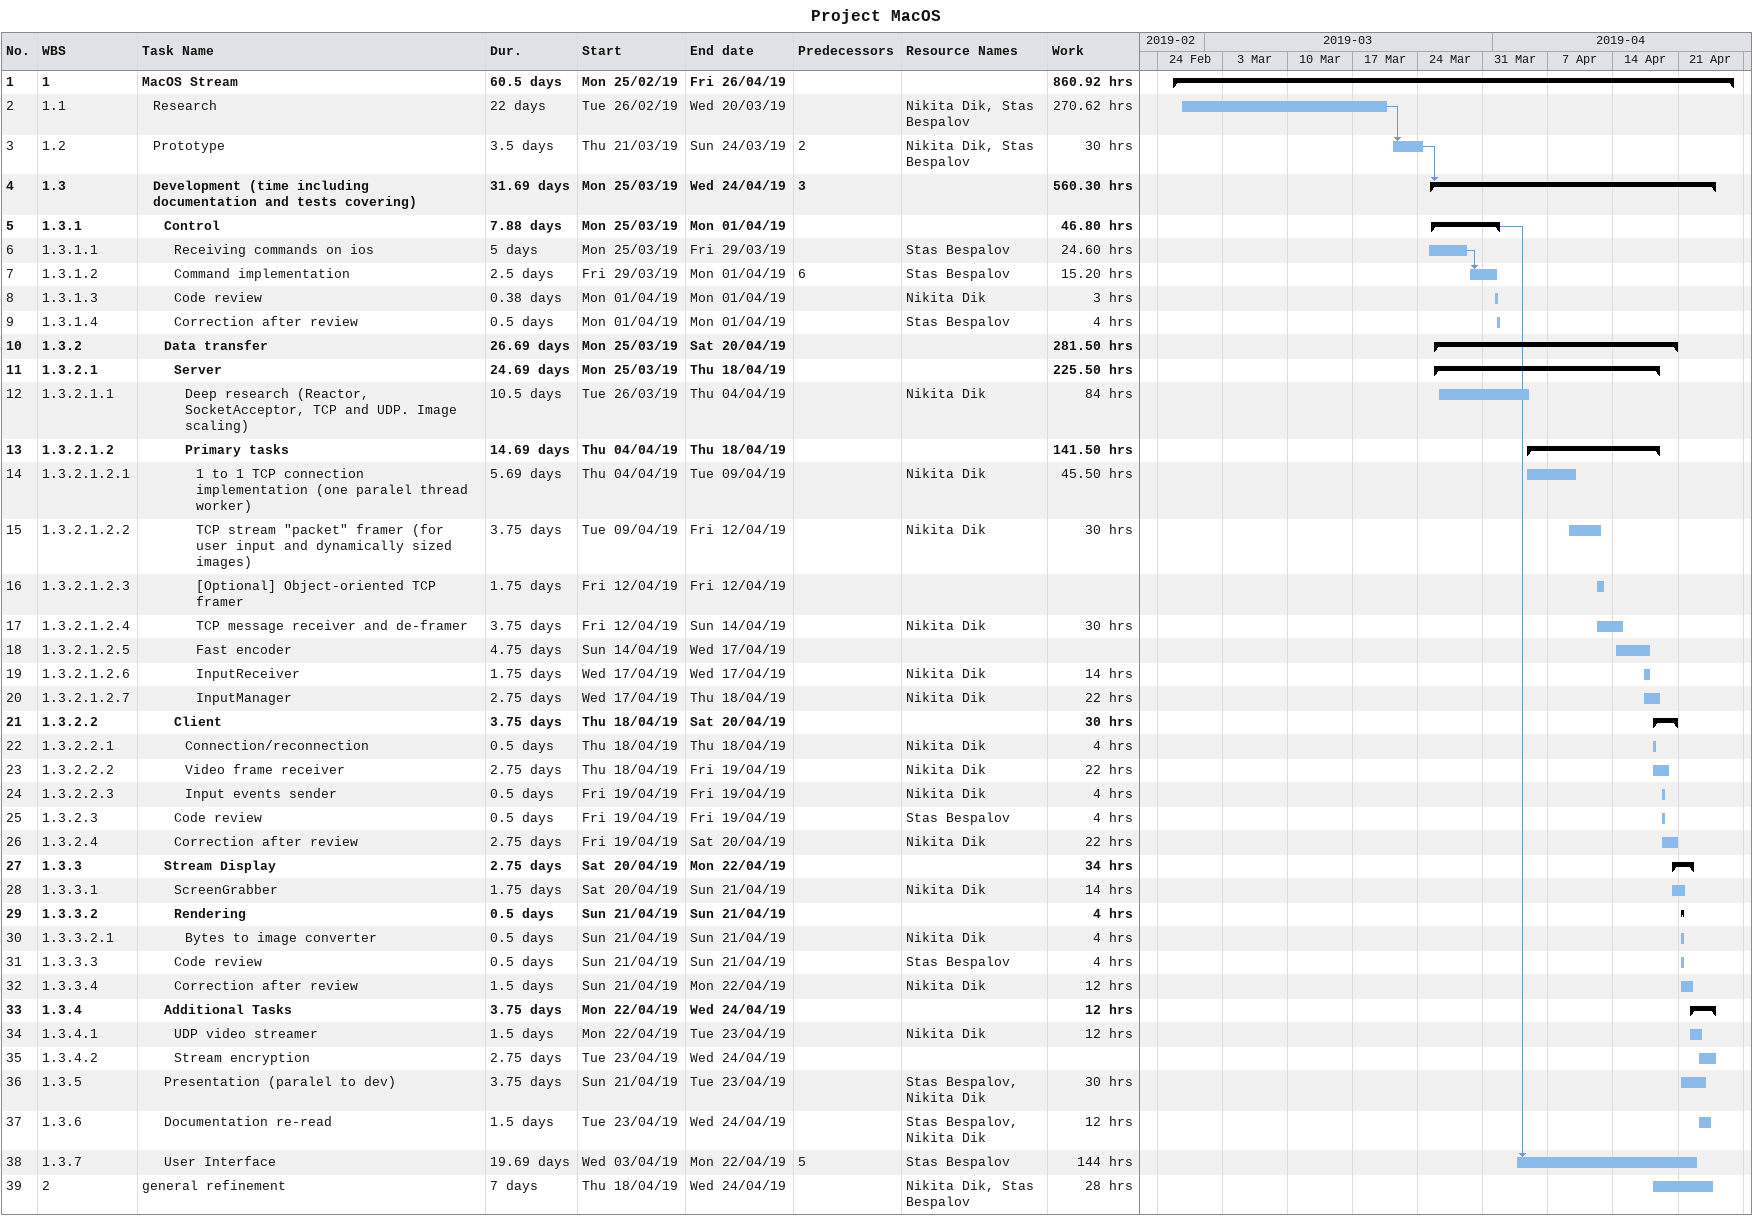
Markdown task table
Project MacOS

| ID | WBS | Task | Duration | Start | Finish | Predecessors | Resources | Work (h) |
|---|---|---|---|---|---|---|---|---|
| 1 | 1 | **MacOS Stream** | 60.5d | 2019-02-25 | 2019-04-26 |  |  | 860.92 |
| 2 | 1.1 | Research | 22d | 2019-02-26 | 2019-03-20 |  | Nikita Dik, Stas Bespalov | 270.62 |
| 3 | 1.2 | Prototype | 3.5d | 2019-03-21 | 2019-03-24 | 2 | Nikita Dik, Stas Bespalov | 30 |
| 4 | 1.3 | **Development (time including documentation and tests covering)** | 31.69d | 2019-03-25 | 2019-04-24 | 3 |  | 560.30 |
| 5 | 1.3.1 | **Control** | 7.88d | 2019-03-25 | 2019-04-01 |  |  | 46.80 |
| 6 | 1.3.1.1 | Receiving commands on ios | 5d | 2019-03-25 | 2019-03-29 |  | Stas Bespalov | 24.60 |
| 7 | 1.3.1.2 | Command implementation | 2.5d | 2019-03-29 | 2019-04-01 | 6 | Stas Bespalov | 15.20 |
| 8 | 1.3.1.3 | Code review | 0.38d | 2019-04-01 | 2019-04-01 |  | Nikita Dik | 3 |
| 9 | 1.3.1.4 | Correction after review | 0.5d | 2019-04-01 | 2019-04-01 |  | Stas Bespalov | 4 |
| 10 | 1.3.2 | **Data transfer** | 26.69d | 2019-03-25 | 2019-04-20 |  |  | 281.50 |
| 11 | 1.3.2.1 | **Server** | 24.69d | 2019-03-25 | 2019-04-18 |  |  | 225.50 |
| 12 | 1.3.2.1.1 | Deep research (Reactor, SocketAcceptor, TCP and UDP. Image scaling) | 10.5d | 2019-03-26 | 2019-04-04 |  | Nikita Dik | 84 |
| 13 | 1.3.2.1.2 | **Primary tasks** | 14.69d | 2019-04-04 | 2019-04-18 |  |  | 141.50 |
| 14 | 1.3.2.1.2.1 | 1 to 1 TCP connection implementation (one paralel thread worker) | 5.69d | 2019-04-04 | 2019-04-09 |  | Nikita Dik | 45.50 |
| 15 | 1.3.2.1.2.2 | TCP stream "packet" framer (for user input and dynamically sized images) | 3.75d | 2019-04-09 | 2019-04-12 |  | Nikita Dik | 30 |
| 16 | 1.3.2.1.2.3 | [Optional] Object-oriented TCP framer | 1.75d | 2019-04-12 | 2019-04-12 |  |  |  |
| 17 | 1.3.2.1.2.4 | TCP message receiver and de-framer | 3.75d | 2019-04-12 | 2019-04-14 |  | Nikita Dik | 30 |
| 18 | 1.3.2.1.2.5 | Fast encoder | 4.75d | 2019-04-14 | 2019-04-17 |  |  |  |
| 19 | 1.3.2.1.2.6 | InputReceiver | 1.75d | 2019-04-17 | 2019-04-17 |  | Nikita Dik | 14 |
| 20 | 1.3.2.1.2.7 | InputManager | 2.75d | 2019-04-17 | 2019-04-18 |  | Nikita Dik | 22 |
| 21 | 1.3.2.2 | **Client** | 3.75d | 2019-04-18 | 2019-04-20 |  |  | 30 |
| 22 | 1.3.2.2.1 | Connection/reconnection | 0.5d | 2019-04-18 | 2019-04-18 |  | Nikita Dik | 4 |
| 23 | 1.3.2.2.2 | Video frame receiver | 2.75d | 2019-04-18 | 2019-04-19 |  | Nikita Dik | 22 |
| 24 | 1.3.2.2.3 | Input events sender | 0.5d | 2019-04-19 | 2019-04-19 |  | Nikita Dik | 4 |
| 25 | 1.3.2.3 | Code review | 0.5d | 2019-04-19 | 2019-04-19 |  | Stas Bespalov | 4 |
| 26 | 1.3.2.4 | Correction after review | 2.75d | 2019-04-19 | 2019-04-20 |  | Nikita Dik | 22 |
| 27 | 1.3.3 | **Stream Display** | 2.75d | 2019-04-20 | 2019-04-22 |  |  | 34 |
| 28 | 1.3.3.1 | ScreenGrabber | 1.75d | 2019-04-20 | 2019-04-21 |  | Nikita Dik | 14 |
| 29 | 1.3.3.2 | **Rendering** | 0.5d | 2019-04-21 | 2019-04-21 |  |  | 4 |
| 30 | 1.3.3.2.1 | Bytes to image converter | 0.5d | 2019-04-21 | 2019-04-21 |  | Nikita Dik | 4 |
| 31 | 1.3.3.3 | Code review | 0.5d | 2019-04-21 | 2019-04-21 |  | Stas Bespalov | 4 |
| 32 | 1.3.3.4 | Correction after review | 1.5d | 2019-04-21 | 2019-04-22 |  | Nikita Dik | 12 |
| 33 | 1.3.4 | **Additional Tasks** | 3.75d | 2019-04-22 | 2019-04-24 |  |  | 12 |
| 34 | 1.3.4.1 | UDP video streamer | 1.5d | 2019-04-22 | 2019-04-23 |  | Nikita Dik | 12 |
| 35 | 1.3.4.2 | Stream encryption | 2.75d | 2019-04-23 | 2019-04-24 |  |  |  |
| 36 | 1.3.5 | Presentation (paralel to dev) | 3.75d | 2019-04-21 | 2019-04-23 |  | Stas Bespalov, Nikita Dik | 30 |
| 37 | 1.3.6 | Documentation re-read | 1.5d | 2019-04-23 | 2019-04-24 |  | Stas Bespalov, Nikita Dik | 12 |
| 38 | 1.3.7 | User Interface | 19.69d | 2019-04-03 | 2019-04-22 | 5 | Stas Bespalov | 144 |
| 39 | 2 | general refinement | 7d | 2019-04-18 | 2019-04-24 |  | Nikita Dik, Stas Bespalov | 28 |
